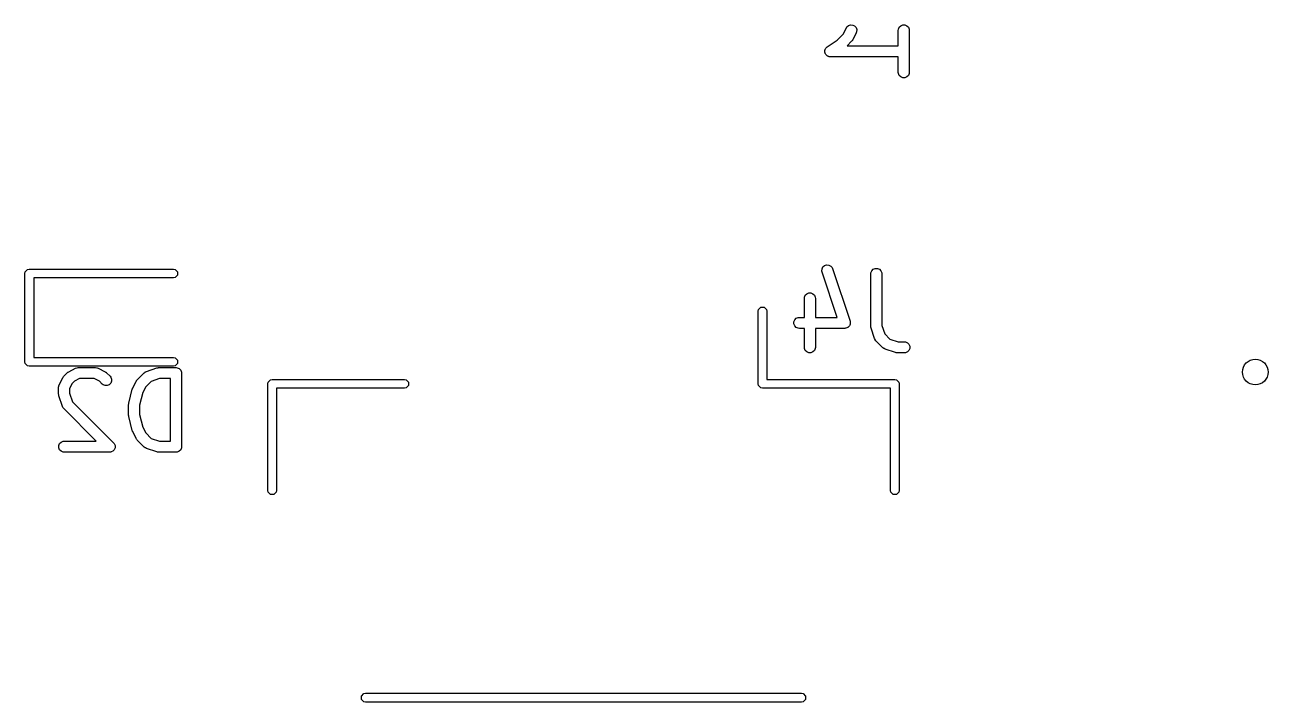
# Model space of a CAD drawing. Extents: x 4.81 to 6.74, y -4.83 to -2.9.
# Drawn here: x 5.944 to 6.61, y -4.83 to -4.467 of the extents above; entities that cross this region are included whole.
import ezdxf

# ---------------------------------------------------------------- set-up
doc = ezdxf.new("R2010")
doc.units = 0
doc.header["$MEASUREMENT"] = 0
doc.layers.add('BLACK', color=7, linetype='CONTINUOUS')

msp = doc.modelspace()

# ---------------------------------------------------------------- linework, layer by layer
at = {"layer": 'BLACK', "linetype": 'CONTINUOUS'}
for p, q in [((6.38405, -4.46878), (6.38435, -4.46829)), ((6.38435, -4.46829), (6.38522, -4.46754)), ((6.38522, -4.46754), (6.38632, -4.46718)), ((6.38632, -4.46718), (6.38747, -4.46726)), ((6.38747, -4.46726), (6.3885, -4.46777)), ((6.3885, -4.46777), (6.38925, -4.46864)), ((6.41191, -4.46953), (6.41235, -4.46846)), ((6.41235, -4.46846), (6.41317, -4.46765)), ((6.41317, -4.46765), (6.41423, -4.46721)), ((6.41423, -4.46721), (6.41538, -4.46721)), ((6.41538, -4.46721), (6.41645, -4.46765)), ((6.41645, -4.46765), (6.41726, -4.46846)), ((6.41726, -4.46846), (6.4177, -4.46953)), ((6.37918, -4.47531), (6.38238, -4.47211)), ((6.38238, -4.47211), (6.38405, -4.46878)), ((6.38745, -4.47518), (6.3873, -4.47542)), ((6.38933, -4.47143), (6.38745, -4.47518)), ((6.38925, -4.46864), (6.38962, -4.46974)), ((6.38953, -4.47089), (6.38933, -4.47143)), ((6.38962, -4.46974), (6.38953, -4.47089)), ((6.41186, -4.47011), (6.41191, -4.46953)), ((6.41186, -4.4784), (6.41186, -4.47011)), ((6.4177, -4.46953), (6.41776, -4.47011)), ((6.41776, -4.47011), (6.41776, -4.4926)), ((6.37249, -4.48135), (6.37254, -4.48107)), ((6.37254, -4.48164), (6.37249, -4.48135)), ((6.37254, -4.48078), (6.37265, -4.48051)), ((6.37254, -4.48107), (6.37254, -4.48078)), ((6.37254, -4.48193), (6.37254, -4.48164)), ((6.37265, -4.48051), (6.37271, -4.48022)), ((6.37271, -4.48022), (6.37287, -4.47998)), ((6.37287, -4.47998), (6.37298, -4.47971)), ((6.37298, -4.47971), (6.37319, -4.47951)), ((6.37319, -4.47951), (6.37335, -4.47926)), ((6.37335, -4.47926), (6.3738, -4.4789)), ((6.3738, -4.4789), (6.37918, -4.47531)), ((6.3738, -4.4789), (6.3738, -4.4789)), ((6.3738, -4.4789), (6.3738, -4.4789)), ((6.3738, -4.4789), (6.3738, -4.4789)), ((6.3869, -4.47594), (6.38444, -4.4784)), ((6.38444, -4.4784), (6.41186, -4.4784)), ((6.38709, -4.47572), (6.3869, -4.47594)), ((6.38714, -4.47567), (6.38709, -4.47572)), ((6.3872, -4.47558), (6.38714, -4.47567)), ((6.38727, -4.4755), (6.3872, -4.47558)), ((6.3873, -4.47542), (6.38727, -4.4755)), ((6.37265, -4.4822), (6.37254, -4.48193)), ((6.37271, -4.48248), (6.37265, -4.4822)), ((6.37287, -4.48272), (6.37271, -4.48248)), ((6.37298, -4.48299), (6.37287, -4.48272)), ((6.37319, -4.4832), (6.37298, -4.48299)), ((6.37335, -4.48344), (6.37319, -4.4832)), ((6.37359, -4.4836), (6.37335, -4.48344)), ((6.3738, -4.48381), (6.37359, -4.4836)), ((6.37406, -4.48392), (6.3738, -4.48381)), ((6.3743, -4.48408), (6.37406, -4.48392)), ((6.37459, -4.48414), (6.3743, -4.48408)), ((6.37486, -4.48425), (6.37459, -4.48414)), ((6.37543, -4.48431), (6.37486, -4.48425)), ((6.37544, -4.48431), (6.37543, -4.48431)), ((6.37543, -4.48431), (6.37543, -4.48431)), ((6.41186, -4.48431), (6.37544, -4.48431)), ((6.37544, -4.48431), (6.37544, -4.48431)), ((6.41186, -4.4926), (6.41186, -4.48431)), ((6.41191, -4.49318), (6.41186, -4.4926)), ((6.41235, -4.49424), (6.41191, -4.49318)), ((6.41317, -4.49506), (6.41235, -4.49424)), ((6.41423, -4.4955), (6.41317, -4.49506)), ((6.41645, -4.49506), (6.41538, -4.4955)), ((6.41726, -4.49424), (6.41645, -4.49506)), ((6.4177, -4.49318), (6.41726, -4.49424)), ((6.41776, -4.4926), (6.4177, -4.49318)), ((6.41538, -4.4955), (6.41423, -4.4955)), ((5.94403, -4.60038), (5.94421, -4.59947)), ((5.94403, -4.64762), (5.94403, -4.60038)), ((5.94421, -4.59947), (5.94549, -4.5982)), ((5.94549, -4.5982), (5.94639, -4.59802)), ((5.94639, -4.59802), (6.02356, -4.59802)), ((6.02356, -4.59802), (6.02446, -4.5982)), ((6.02446, -4.5982), (6.02574, -4.59947)), ((6.02574, -4.60128), (6.02446, -4.60256)), ((6.02574, -4.59947), (6.02574, -4.60128)), ((6.37095, -4.59903), (6.37103, -4.59788)), ((6.37108, -4.5996), (6.37095, -4.59903)), ((6.37103, -4.59788), (6.37154, -4.59685)), ((6.37915, -4.62383), (6.37108, -4.5996)), ((6.37154, -4.59685), (6.37241, -4.5961)), ((6.37241, -4.5961), (6.37351, -4.59573)), ((6.37351, -4.59573), (6.37466, -4.59581)), ((6.37466, -4.59581), (6.37569, -4.59633)), ((6.37569, -4.59633), (6.37644, -4.5972)), ((6.37644, -4.5972), (6.37668, -4.59773)), ((6.37668, -4.59773), (6.38605, -4.62585)), ((6.39717, -4.60054), (6.39723, -4.59996)), ((6.39717, -4.62866), (6.39717, -4.60054)), ((6.39723, -4.59996), (6.39767, -4.5989)), ((6.39767, -4.5989), (6.39848, -4.59808)), ((6.39848, -4.59808), (6.39955, -4.59764)), ((6.39955, -4.59764), (6.4007, -4.59764)), ((6.4007, -4.59764), (6.40176, -4.59808)), ((6.40176, -4.59808), (6.40258, -4.5989)), ((6.40258, -4.5989), (6.40302, -4.59996)), ((6.40302, -4.59996), (6.40308, -4.60054)), ((6.40308, -4.60054), (6.40308, -4.62818)), ((6.02356, -4.60274), (5.94876, -4.60274)), ((5.94876, -4.60274), (5.94876, -4.64526)), ((6.02446, -4.60256), (6.02356, -4.60274)), ((6.36155, -4.61366), (6.36161, -4.61308)), ((6.36155, -4.62383), (6.36155, -4.61366)), ((6.36161, -4.61308), (6.36205, -4.61202)), ((6.36205, -4.61202), (6.36286, -4.6112)), ((6.36286, -4.6112), (6.36393, -4.61076)), ((6.36393, -4.61076), (6.36508, -4.61076)), ((6.36508, -4.61076), (6.36614, -4.6112)), ((6.36614, -4.6112), (6.36696, -4.61202)), ((6.36696, -4.61202), (6.3674, -4.61308)), ((6.3674, -4.61308), (6.36746, -4.61366)), ((6.36746, -4.61366), (6.36746, -4.62383)), ((6.33675, -4.62047), (6.33693, -4.61957)), ((6.33675, -4.65945), (6.33675, -4.62047)), ((6.33693, -4.61957), (6.33821, -4.61829)), ((6.33821, -4.61829), (6.34002, -4.61829)), ((6.34002, -4.61829), (6.3413, -4.61957)), ((6.3413, -4.61957), (6.34148, -4.62047)), ((6.34148, -4.62047), (6.34148, -4.65709)), ((6.35598, -4.62621), (6.35642, -4.62514)), ((6.35598, -4.62736), (6.35598, -4.62621)), ((6.35642, -4.62842), (6.35598, -4.62736)), ((6.35642, -4.62514), (6.35724, -4.62433)), ((6.35724, -4.62433), (6.3583, -4.62389)), ((6.3583, -4.62389), (6.35888, -4.62383)), ((6.35888, -4.62383), (6.36155, -4.62383)), ((6.36746, -4.62383), (6.37915, -4.62383)), ((6.38589, -4.62799), (6.38571, -4.62842)), ((6.3861, -4.62756), (6.38589, -4.62799)), ((6.38605, -4.62585), (6.38612, -4.62613)), ((6.38611, -4.62746), (6.3861, -4.62756)), ((6.38615, -4.62736), (6.38611, -4.62746)), ((6.38612, -4.62613), (6.38615, -4.62621)), ((6.38615, -4.62621), (6.38615, -4.62627)), ((6.38615, -4.62627), (6.38618, -4.62641)), ((6.38618, -4.62641), (6.38615, -4.62689)), ((6.38615, -4.62689), (6.38615, -4.62736)), ((6.40308, -4.62818), (6.40458, -4.63269)), ((6.35724, -4.62924), (6.35642, -4.62842)), ((6.3583, -4.62968), (6.35724, -4.62924)), ((6.35888, -4.62974), (6.3583, -4.62968)), ((6.36155, -4.62974), (6.35888, -4.62974)), ((6.36155, -4.63991), (6.36155, -4.62974)), ((6.38325, -4.62974), (6.36746, -4.62974)), ((6.36746, -4.62974), (6.36746, -4.63991)), ((6.38354, -4.62971), (6.38325, -4.62974)), ((6.38362, -4.62971), (6.38354, -4.62971)), ((6.38368, -4.62969), (6.38362, -4.62971)), ((6.38383, -4.62968), (6.38368, -4.62969)), ((6.38426, -4.6295), (6.38383, -4.62968)), ((6.38471, -4.62935), (6.38426, -4.6295)), ((6.38479, -4.62928), (6.38471, -4.62935)), ((6.38489, -4.62924), (6.38479, -4.62928)), ((6.38523, -4.6289), (6.38489, -4.62924)), ((6.38558, -4.62859), (6.38523, -4.6289)), ((6.38563, -4.6285), (6.38558, -4.62859)), ((6.38571, -4.62842), (6.38563, -4.6285)), ((6.3972, -4.62895), (6.39717, -4.62866)), ((6.39719, -4.62903), (6.3972, -4.62895)), ((6.39722, -4.62913), (6.39719, -4.62903)), ((6.39723, -4.62923), (6.39722, -4.62913)), ((6.39726, -4.62931), (6.39723, -4.62923)), ((6.39732, -4.62959), (6.39726, -4.62931)), ((6.3992, -4.63522), (6.39732, -4.62959)), ((6.40458, -4.63269), (6.40734, -4.63545)), ((6.36161, -4.64048), (6.36155, -4.63991)), ((6.36205, -4.64155), (6.36161, -4.64048)), ((6.36286, -4.64236), (6.36205, -4.64155)), ((6.36696, -4.64155), (6.36614, -4.64236)), ((6.3674, -4.64048), (6.36696, -4.64155)), ((6.36746, -4.63991), (6.3674, -4.64048)), ((6.39943, -4.63574), (6.3992, -4.63522)), ((6.3995, -4.63582), (6.39943, -4.63574)), ((6.39954, -4.63592), (6.3995, -4.63582)), ((6.39991, -4.63637), (6.39954, -4.63592)), ((6.40366, -4.64012), (6.39991, -4.63637)), ((6.40411, -4.64049), (6.40366, -4.64012)), ((6.40421, -4.64053), (6.40411, -4.64049)), ((6.40429, -4.6406), (6.40421, -4.64053)), ((6.40481, -4.64083), (6.40429, -4.6406)), ((6.41044, -4.64271), (6.40481, -4.64083)), ((6.40734, -4.63545), (6.41185, -4.63695)), ((6.41185, -4.63695), (6.41512, -4.63695)), ((6.41512, -4.63695), (6.4157, -4.63701)), ((6.4157, -4.63701), (6.41676, -4.63745)), ((6.41676, -4.63745), (6.41758, -4.63827)), ((6.41758, -4.64155), (6.41676, -4.64236)), ((6.41758, -4.63827), (6.41802, -4.63933)), ((6.41802, -4.64048), (6.41758, -4.64155)), ((6.41802, -4.63933), (6.41802, -4.64048)), ((5.94421, -4.64853), (5.94403, -4.64762)), ((5.94876, -4.64526), (6.02356, -4.64526)), ((6.02356, -4.64526), (6.02446, -4.64544)), ((6.02446, -4.64544), (6.02574, -4.64672)), ((6.02574, -4.64672), (6.02574, -4.64853)), ((6.36393, -4.6428), (6.36286, -4.64236)), ((6.36508, -4.6428), (6.36393, -4.6428)), ((6.36614, -4.64236), (6.36508, -4.6428)), ((6.41072, -4.64277), (6.41044, -4.64271)), ((6.4108, -4.6428), (6.41072, -4.64277)), ((6.4109, -4.64281), (6.4108, -4.6428)), ((6.411, -4.64284), (6.4109, -4.64281)), ((6.41108, -4.64283), (6.411, -4.64284)), ((6.41137, -4.64286), (6.41108, -4.64283)), ((6.41512, -4.64286), (6.41137, -4.64286)), ((6.4157, -4.6428), (6.41512, -4.64286)), ((6.41676, -4.64236), (6.4157, -4.6428)), ((5.94549, -4.6498), (5.94421, -4.64853)), ((5.94639, -4.64998), (5.94549, -4.6498)), ((6.02356, -4.64998), (5.94639, -4.64998)), ((5.96485, -4.65538), (5.96673, -4.6535)), ((5.96673, -4.6535), (5.96695, -4.65332)), ((5.96695, -4.65332), (5.96701, -4.65326)), ((5.96701, -4.65326), (5.96709, -4.6532)), ((5.96709, -4.6532), (5.96718, -4.65314)), ((5.96718, -4.65314), (5.96725, -4.65311)), ((5.96725, -4.65311), (5.9675, -4.65295)), ((5.9675, -4.65295), (5.97124, -4.65108)), ((5.97124, -4.65108), (5.97179, -4.65087)), ((5.97179, -4.65087), (5.97189, -4.65086)), ((5.97189, -4.65086), (5.97199, -4.65082)), ((5.97199, -4.65082), (5.97257, -4.65076)), ((5.97257, -4.65076), (5.98194, -4.65076)), ((5.98194, -4.65076), (5.98252, -4.65082)), ((5.98252, -4.65082), (5.98261, -4.65086)), ((5.98261, -4.65086), (5.98272, -4.65087)), ((5.98272, -4.65087), (5.98326, -4.65108)), ((5.98326, -4.65108), (5.98701, -4.65295)), ((5.98701, -4.65295), (5.98726, -4.65311)), ((5.98726, -4.65311), (5.98733, -4.65314)), ((5.98733, -4.65314), (5.98741, -4.6532)), ((5.98741, -4.6532), (5.9875, -4.65326)), ((5.9875, -4.65326), (5.98755, -4.65332)), ((5.98755, -4.65332), (5.98778, -4.6535)), ((5.98778, -4.6535), (5.98965, -4.65538)), ((6.00422, -4.65725), (6.00797, -4.6535)), ((6.00797, -4.6535), (6.00842, -4.65314)), ((6.00842, -4.65314), (6.00852, -4.6531)), ((6.00852, -4.6531), (6.0086, -4.65303)), ((6.0086, -4.65303), (6.00913, -4.65279)), ((6.00913, -4.65279), (6.01475, -4.65092)), ((6.01475, -4.65092), (6.01504, -4.65085)), ((6.01504, -4.65085), (6.01511, -4.65082)), ((6.01511, -4.65082), (6.01521, -4.65081)), ((6.01521, -4.65081), (6.01532, -4.65079)), ((6.01532, -4.65079), (6.01539, -4.65079)), ((6.01539, -4.65079), (6.01568, -4.65076)), ((6.01568, -4.65076), (6.02506, -4.65076)), ((6.02446, -4.6498), (6.02356, -4.64998)), ((6.02574, -4.64853), (6.02446, -4.6498)), ((6.02506, -4.65076), (6.02563, -4.65082)), ((6.02563, -4.65082), (6.0267, -4.65126)), ((6.0267, -4.65126), (6.02751, -4.65208)), ((6.02751, -4.65208), (6.02795, -4.65314)), ((6.02795, -4.65314), (6.02801, -4.65372)), ((6.02801, -4.65372), (6.02801, -4.69309)), ((5.96211, -4.66122), (5.96217, -4.66064)), ((5.96211, -4.66497), (5.96211, -4.66122)), ((5.96217, -4.66064), (5.96221, -4.66054)), ((5.96221, -4.66054), (5.96222, -4.66044)), ((5.96222, -4.66044), (5.96243, -4.6599)), ((5.96243, -4.6599), (5.9643, -4.65615)), ((5.9643, -4.65615), (5.96446, -4.6559)), ((5.96446, -4.6559), (5.96449, -4.65583)), ((5.96449, -4.65583), (5.96455, -4.65575)), ((5.96455, -4.65575), (5.96461, -4.65566)), ((5.96461, -4.65566), (5.96467, -4.65561)), ((5.96467, -4.65561), (5.96485, -4.65538)), ((5.96937, -4.65922), (5.96802, -4.66191)), ((5.97056, -4.65802), (5.96937, -4.65922)), ((5.97326, -4.65667), (5.97056, -4.65802)), ((5.98124, -4.65667), (5.97326, -4.65667)), ((5.98394, -4.65802), (5.98124, -4.65667)), ((5.98548, -4.65955), (5.98394, -4.65802)), ((5.98592, -4.65992), (5.98548, -4.65955)), ((5.98699, -4.66036), (5.98592, -4.65992)), ((5.98814, -4.66036), (5.98699, -4.66036)), ((5.9892, -4.65992), (5.98814, -4.66036)), ((5.99002, -4.65911), (5.9892, -4.65992)), ((5.98965, -4.65538), (5.99002, -4.65583)), ((5.99002, -4.65583), (5.99046, -4.65689)), ((5.99046, -4.65804), (5.99002, -4.65911)), ((5.99046, -4.65689), (5.99046, -4.65804)), ((6.0018, -4.66177), (6.00367, -4.65802)), ((6.00367, -4.65802), (6.00383, -4.65777)), ((6.00383, -4.65777), (6.00386, -4.6577)), ((6.00386, -4.6577), (6.00392, -4.65762)), ((6.00392, -4.65762), (6.00398, -4.65753)), ((6.00398, -4.65753), (6.00404, -4.65748)), ((6.00404, -4.65748), (6.00422, -4.65725)), ((6.00874, -4.66109), (6.00722, -4.66412)), ((6.01166, -4.65817), (6.00874, -4.66109)), ((6.01616, -4.65667), (6.01166, -4.65817)), ((6.02211, -4.65667), (6.01616, -4.65667)), ((6.02211, -4.69013), (6.02211, -4.65667)), ((6.07415, -4.65945), (6.07433, -4.65854)), ((6.07415, -4.71654), (6.07415, -4.65945)), ((6.07433, -4.65854), (6.07561, -4.65727)), ((6.07561, -4.65727), (6.07652, -4.65709)), ((6.07652, -4.65709), (6.14738, -4.65709)), ((6.14738, -4.65709), (6.14829, -4.65727)), ((6.14829, -4.66163), (6.14738, -4.66181)), ((6.14829, -4.65727), (6.14956, -4.65854)), ((6.14956, -4.66035), (6.14829, -4.66163)), ((6.14956, -4.65854), (6.14956, -4.66035)), ((6.33693, -4.66035), (6.33675, -4.65945)), ((6.33821, -4.66163), (6.33693, -4.66035)), ((6.33911, -4.66181), (6.33821, -4.66163)), ((6.34148, -4.65709), (6.40998, -4.65709)), ((6.40998, -4.65709), (6.41088, -4.65727)), ((6.41088, -4.65727), (6.41216, -4.65854)), ((6.41216, -4.65854), (6.41234, -4.65945)), ((6.41234, -4.65945), (6.41234, -4.71654)), ((5.96214, -4.66526), (5.96211, -4.66497)), ((5.96214, -4.66534), (5.96214, -4.66526)), ((5.96216, -4.66544), (5.96214, -4.66534)), ((5.96217, -4.66554), (5.96216, -4.66544)), ((5.9622, -4.66561), (5.96217, -4.66554)), ((5.96227, -4.6659), (5.9622, -4.66561)), ((5.96414, -4.67152), (5.96227, -4.6659)), ((5.96802, -4.66191), (5.96802, -4.66449)), ((5.96802, -4.66449), (5.96952, -4.669)), ((5.9997, -4.66987), (6.00157, -4.66237)), ((6.00157, -4.66237), (6.00159, -4.66233)), ((6.00159, -4.66231), (6.00168, -4.66207)), ((6.00159, -4.66233), (6.00159, -4.66231)), ((6.00168, -4.66207), (6.00177, -4.66183)), ((6.00177, -4.66183), (6.00178, -4.66181)), ((6.00178, -4.66181), (6.0018, -4.66177)), ((6.00722, -4.66412), (6.00551, -4.67095)), ((6.14738, -4.66181), (6.07888, -4.66181)), ((6.07888, -4.66181), (6.07888, -4.71654)), ((6.40762, -4.66181), (6.33911, -4.66181)), ((6.40762, -4.71654), (6.40762, -4.66181)), ((5.96438, -4.67205), (5.96414, -4.67152)), ((5.96445, -4.67213), (5.96438, -4.67205)), ((5.96449, -4.67223), (5.96445, -4.67213)), ((5.96485, -4.67268), (5.96449, -4.67223)), ((5.98231, -4.69013), (5.96485, -4.67268)), ((5.96952, -4.669), (5.99153, -4.691)), ((5.99961, -4.67045), (5.99964, -4.67023)), ((5.99962, -4.67049), (5.99961, -4.67045)), ((5.99961, -4.67059), (5.99962, -4.67049)), ((5.99961, -4.67621), (5.99961, -4.67059)), ((5.99964, -4.67023), (5.99967, -4.67001)), ((5.99967, -4.67001), (5.99968, -4.66997)), ((5.99968, -4.66997), (5.9997, -4.66987)), ((6.00551, -4.67095), (6.00551, -4.67585)), ((5.99962, -4.67631), (5.99961, -4.67621)), ((5.99961, -4.67636), (5.99962, -4.67631)), ((5.99964, -4.67657), (5.99961, -4.67636)), ((5.99967, -4.67679), (5.99964, -4.67657)), ((5.99968, -4.67683), (5.99967, -4.67679)), ((5.9997, -4.67693), (5.99968, -4.67683)), ((6.00157, -4.68443), (5.9997, -4.67693)), ((6.00551, -4.67585), (6.00722, -4.68268)), ((6.00159, -4.68447), (6.00157, -4.68443)), ((6.00159, -4.68449), (6.00159, -4.68447)), ((6.00168, -4.68473), (6.00159, -4.68449)), ((6.00177, -4.68497), (6.00168, -4.68473)), ((6.00178, -4.68499), (6.00177, -4.68497)), ((6.0018, -4.68503), (6.00178, -4.68499)), ((6.00367, -4.68878), (6.0018, -4.68503)), ((6.00722, -4.68268), (6.00874, -4.68571)), ((6.00874, -4.68571), (6.01166, -4.68863)), ((5.96217, -4.69251), (5.96261, -4.69145)), ((5.96217, -4.69366), (5.96217, -4.69251)), ((5.96261, -4.69473), (5.96217, -4.69366)), ((5.96261, -4.69145), (5.96343, -4.69063)), ((5.96343, -4.69554), (5.96261, -4.69473)), ((5.96343, -4.69063), (5.96449, -4.69019)), ((5.96449, -4.69019), (5.96507, -4.69013)), ((5.96507, -4.69013), (5.98231, -4.69013)), ((5.99189, -4.69473), (5.99108, -4.69554)), ((5.99153, -4.691), (5.99189, -4.69145)), ((5.99189, -4.69145), (5.99233, -4.69251)), ((5.99233, -4.69366), (5.99189, -4.69473)), ((5.99233, -4.69251), (5.99233, -4.69366)), ((6.00383, -4.68903), (6.00367, -4.68878)), ((6.00386, -4.6891), (6.00383, -4.68903)), ((6.00392, -4.68918), (6.00386, -4.6891)), ((6.00398, -4.68927), (6.00392, -4.68918)), ((6.00404, -4.68932), (6.00398, -4.68927)), ((6.00422, -4.68955), (6.00404, -4.68932)), ((6.00797, -4.6933), (6.00422, -4.68955)), ((6.00842, -4.69367), (6.00797, -4.6933)), ((6.00852, -4.69371), (6.00842, -4.69367)), ((6.0086, -4.69378), (6.00852, -4.69371)), ((6.00913, -4.69401), (6.0086, -4.69378)), ((6.01475, -4.69589), (6.00913, -4.69401)), ((6.01166, -4.68863), (6.01616, -4.69013)), ((6.01616, -4.69013), (6.02211, -4.69013)), ((6.02751, -4.69473), (6.0267, -4.69554)), ((6.02795, -4.69366), (6.02751, -4.69473)), ((6.02801, -4.69309), (6.02795, -4.69366)), ((5.96449, -4.69598), (5.96343, -4.69554)), ((5.96507, -4.69604), (5.96449, -4.69598)), ((5.98944, -4.69604), (5.96507, -4.69604)), ((5.99001, -4.69598), (5.98944, -4.69604)), ((5.99033, -4.69585), (5.99001, -4.69598)), ((5.99108, -4.69554), (5.99033, -4.69585)), ((6.01504, -4.69595), (6.01475, -4.69589)), ((6.01511, -4.69598), (6.01504, -4.69595)), ((6.01521, -4.69599), (6.01511, -4.69598)), ((6.01532, -4.69602), (6.01521, -4.69599)), ((6.01539, -4.69601), (6.01532, -4.69602)), ((6.01568, -4.69604), (6.01539, -4.69601)), ((6.02506, -4.69604), (6.01568, -4.69604)), ((6.02563, -4.69598), (6.02506, -4.69604)), ((6.0267, -4.69554), (6.02563, -4.69598)), ((6.07433, -4.71744), (6.07415, -4.71654)), ((6.07561, -4.71872), (6.07433, -4.71744)), ((6.07742, -4.71872), (6.07561, -4.71872)), ((6.0787, -4.71744), (6.07742, -4.71872)), ((6.07888, -4.71654), (6.0787, -4.71744)), ((6.4078, -4.71744), (6.40762, -4.71654)), ((6.40908, -4.71872), (6.4078, -4.71744)), ((6.41088, -4.71872), (6.40908, -4.71872)), ((6.41216, -4.71744), (6.41088, -4.71872)), ((6.41234, -4.71654), (6.41216, -4.71744)), ((6.12433, -4.82666), (6.12561, -4.82538)), ((6.12433, -4.82846), (6.12433, -4.82666)), ((6.12561, -4.82538), (6.12652, -4.8252)), ((6.12652, -4.8252), (6.35998, -4.8252)), ((6.35998, -4.8252), (6.36088, -4.82538)), ((6.36088, -4.82538), (6.36216, -4.82666)), ((6.36216, -4.82666), (6.36216, -4.82846)), ((6.12561, -4.82974), (6.12433, -4.82846)), ((6.12652, -4.82992), (6.12561, -4.82974)), ((6.35998, -4.82992), (6.12652, -4.82992)), ((6.36088, -4.82974), (6.35998, -4.82992)), ((6.36216, -4.82846), (6.36088, -4.82974))]:
    msp.add_line(p, q, dxfattribs=at)
at = {"layer": 'BLACK'}
msp.add_circle((6.60309, -4.65311), 0.00689, dxfattribs=at)
msp.add_circle((6.60309, -4.65311), 0.00689, dxfattribs=at)

doc.saveas('drawing.dxf')
